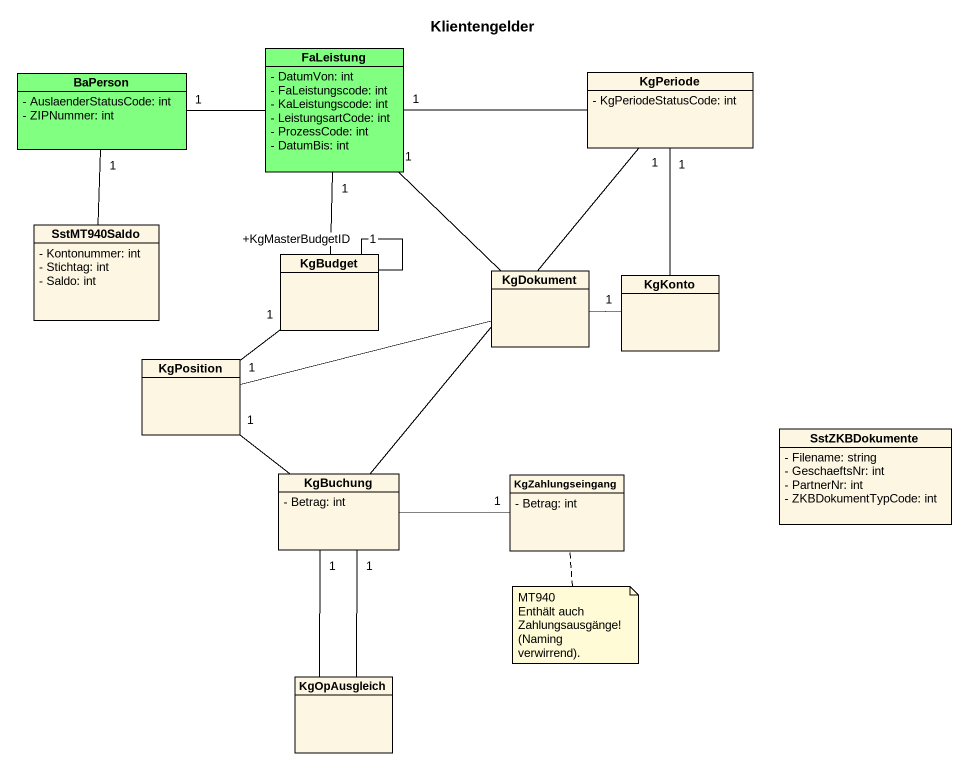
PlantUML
@startuml
title Klientengelder
hide circle
hide empty members
skinparam classAttributeIconSize 0
class FaLeistung #80FF80 {
  - DatumVon: int
  - FaLeistungscode: int
  - KaLeistungscode: int
  - LeistungsartCode: int
  - ProzessCode: int
  - DatumBis: int
}
class BaPerson #80FF80 {
  - AuslaenderStatusCode: int
  - ZIPNummer: int
}
class KgPeriode {
  - KgPeriodeStatusCode: int
}
class SstMT940Saldo {
  - Kontonummer: int
  - Stichtag: int
  - Saldo: int
}
class KgBudget
class KgDokument
class KgKonto
class KgPosition
class SstZKBDokumente {
  - Filename: string
  - GeschaeftsNr: int
  - PartnerNr: int
  - ZKBDokumentTypCode: int
}
class KgBuchung {
  - Betrag: int
}
class KgZahlungseingang {
  - Betrag: int
}
class KgOpAusgleich
FaLeistung -left- "1" BaPerson
KgPeriode -left- "1" FaLeistung
SstMT940Saldo -up- "1" BaPerson
KgBudget -up- "1" FaLeistung
KgBudget -- "+KgMasterBudgetID\n1" KgBudget
KgDokument -up- "1" FaLeistung
KgDokument -right- "1" KgKonto
KgDokument -left- "1" KgPosition
KgKonto -up- "1" KgPeriode
KgPosition -up- "1" KgBudget
KgBuchung -up- "1" KgPeriode
KgBuchung -up- "1" KgPosition
KgBuchung -right- "1" KgZahlungseingang
KgOpAusgleich -up- "1" KgBuchung
KgOpAusgleich -up- "1" KgBuchung
note bottom of KgZahlungseingang
  MT940
  Enthält auch Zahlungsausgänge! (Naming verwirrend).
end note
@enduml
